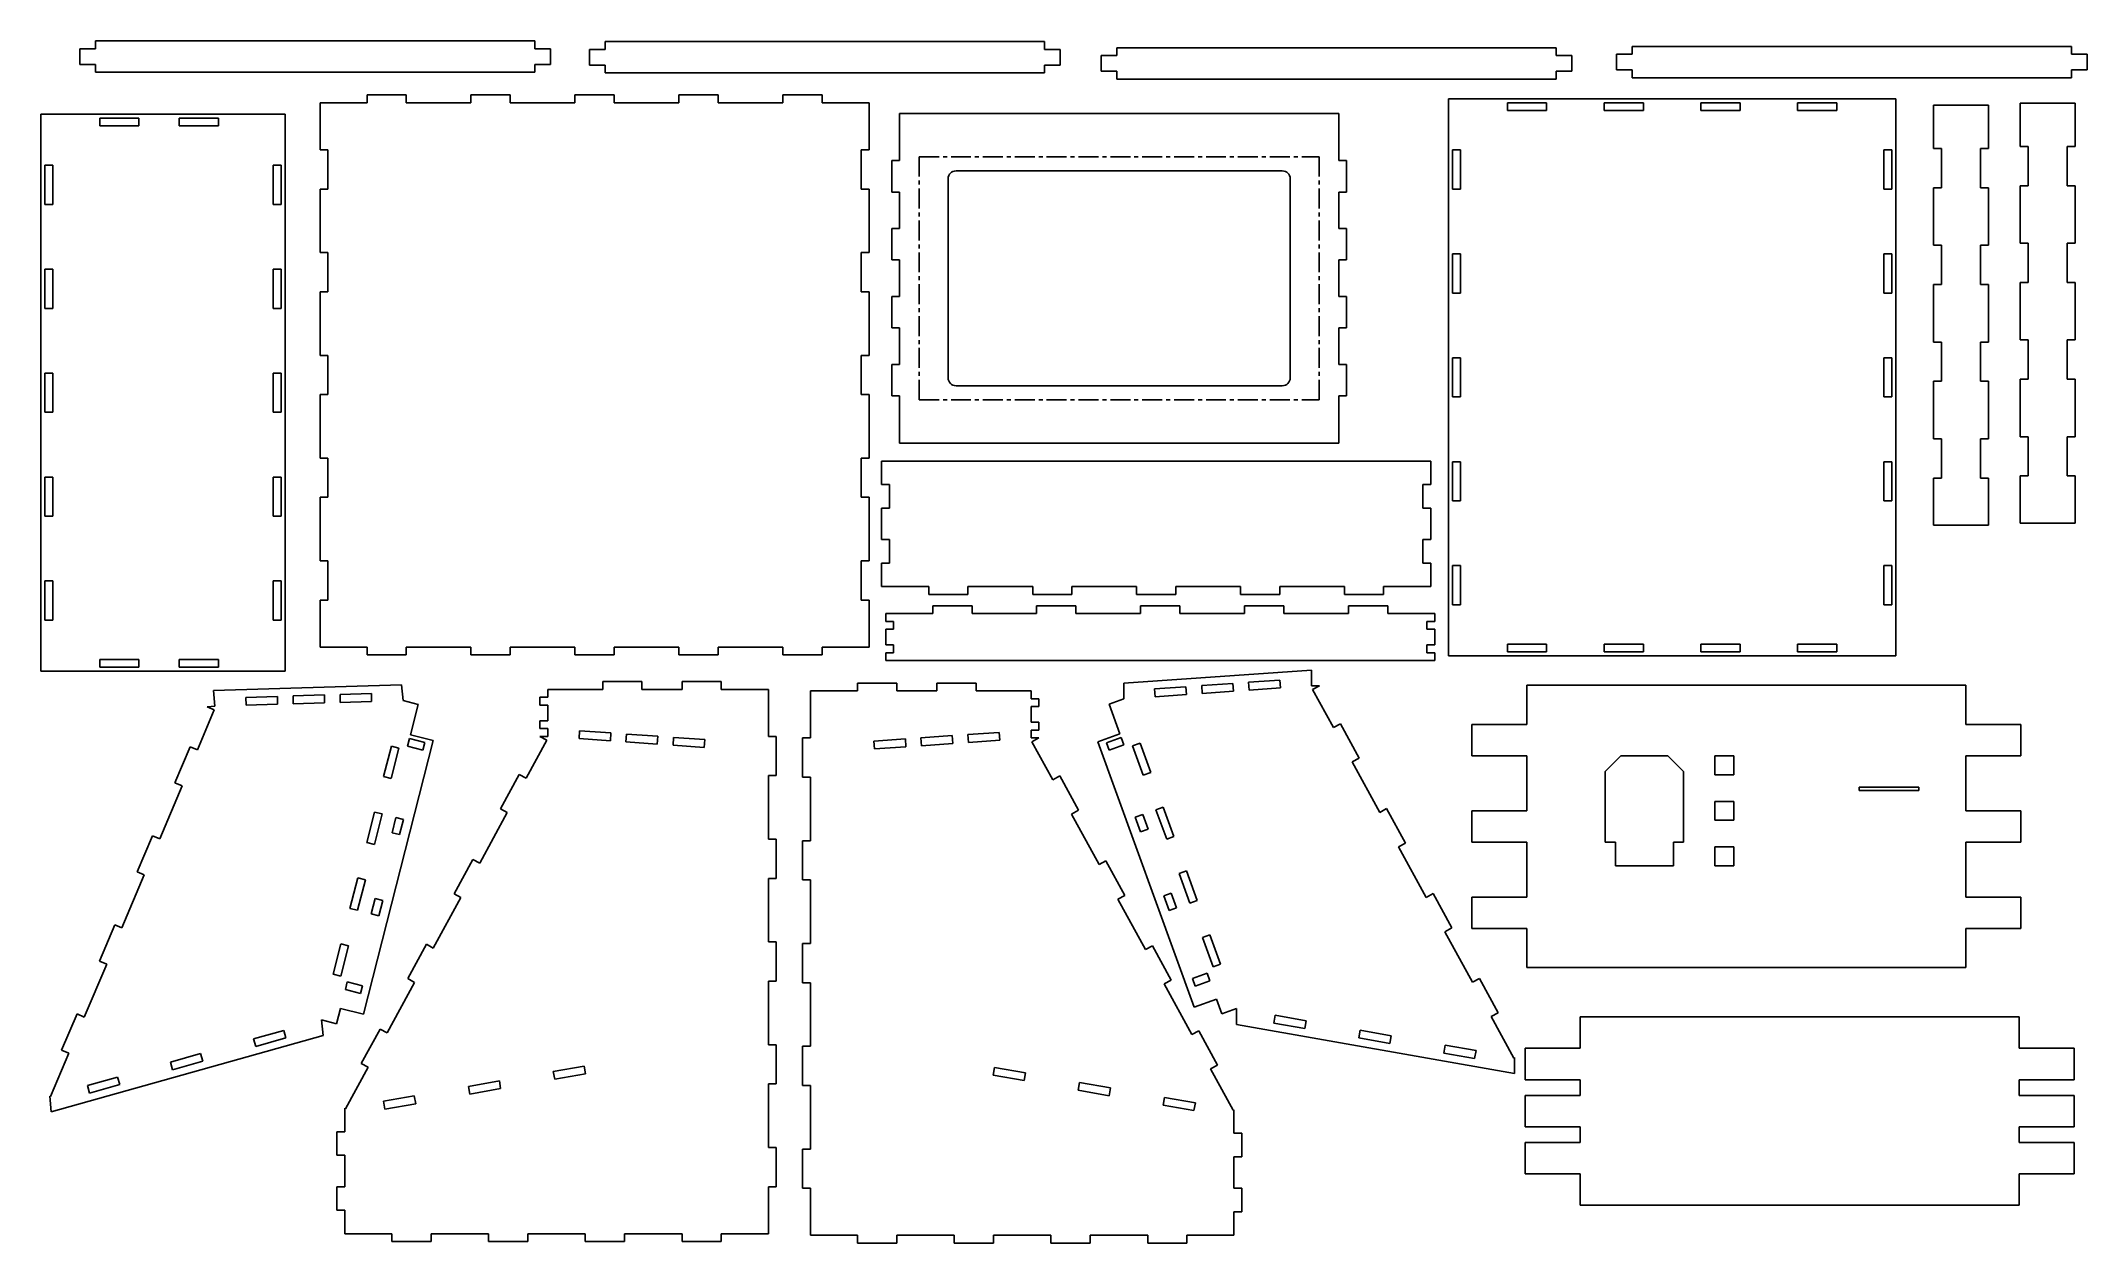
# Model space of a CAD drawing. Header units: millimetres. Extents: x -733 to 572, y -619 to 147.
import ezdxf

# ---------------------------------------------------------------- set-up
doc = ezdxf.new("R2010")
doc.units = ezdxf.units.MM
doc.linetypes.add('CENTERX2', pattern=[20.32, 12.7, -2.54, 2.54, -2.54])

msp = doc.modelspace()

# ---------------------------------------------------------------- linework, layer by layer
at = {"color": 7, "linetype": 'Continuous', "lineweight": 25}
for p, q in [((-697.9, 142), (-697.9, 147)), ((-697.9, 147), (-417.9, 147)), ((-417.9, 142), (-417.9, 147)), ((-373.1, 141.6), (-373.1, 146.6)), ((-373.1, 146.6), (-93.1, 146.6)), ((-93.1, 141.6), (-93.1, 146.6)), ((281.6, 138.5), (281.6, 143.5)), ((281.6, 143.5), (561.6, 143.5)), ((561.6, 138.5), (561.6, 143.5)), ((-707.9, 132), (-707.9, 142)), ((-707.9, 142), (-697.9, 142)), ((-707.9, 132), (-697.9, 132)), ((-697.9, 127), (-697.9, 132)), ((-417.9, 142), (-407.9, 142)), ((-417.9, 132), (-407.9, 132)), ((-417.9, 127), (-417.9, 132)), ((-407.9, 132), (-407.9, 142)), ((-383.1, 131.6), (-383.1, 141.6)), ((-383.1, 141.6), (-373.1, 141.6)), ((-383.1, 131.6), (-373.1, 131.6)), ((-373.1, 126.6), (-373.1, 131.6)), ((-93.1, 141.6), (-83.1, 141.6)), ((-93.1, 131.6), (-83.1, 131.6)), ((-93.1, 126.6), (-93.1, 131.6)), ((-83.1, 131.6), (-83.1, 141.6)), ((-56.8, 127.7), (-56.8, 137.7)), ((-56.8, 137.7), (-46.8, 137.7)), ((-46.8, 137.7), (-46.8, 142.7)), ((-46.8, 142.7), (233.2, 142.7)), ((233.2, 137.7), (233.2, 142.7)), ((233.2, 137.7), (243.2, 137.7)), ((243.2, 127.7), (243.2, 137.7)), ((271.6, 138.5), (281.6, 138.5)), ((271.6, 128.5), (271.6, 138.5)), ((561.6, 138.5), (571.6, 138.5)), ((571.6, 128.5), (571.6, 138.5)), ((-697.9, 127), (-417.9, 127)), ((-373.1, 126.6), (-93.1, 126.6)), ((-56.8, 127.7), (-46.8, 127.7)), ((-46.8, 122.7), (-46.8, 127.7)), ((-46.8, 122.7), (233.2, 122.7)), ((233.2, 127.7), (243.2, 127.7)), ((233.2, 122.7), (233.2, 127.7)), ((271.6, 128.5), (281.6, 128.5)), ((281.6, 123.5), (281.6, 128.5)), ((281.6, 123.5), (561.6, 123.5)), ((561.6, 128.5), (571.6, 128.5)), ((561.6, 123.5), (561.6, 128.5)), ((-554.8, 77.6), (-554.8, 107.6)), ((-554.8, 107.6), (-524.8, 107.6)), ((-524.8, 112.6), (-524.8, 107.6)), ((-524.8, 112.6), (-499.8, 112.6)), ((-499.8, 112.6), (-499.8, 107.6)), ((-499.8, 107.6), (-458.6, 107.6)), ((-458.6, 112.6), (-458.6, 107.6)), ((-458.6, 112.6), (-433.6, 112.6)), ((-433.6, 112.6), (-433.6, 107.6)), ((-433.6, 107.6), (-392.3, 107.6)), ((-392.3, 112.6), (-392.3, 107.6)), ((-392.3, 112.6), (-367.3, 112.6)), ((-367.3, 112.6), (-367.3, 107.6)), ((-367.3, 107.6), (-326.1, 107.6)), ((-326.1, 112.6), (-326.1, 107.6)), ((-326.1, 112.6), (-301.1, 112.6)), ((-301.1, 112.6), (-301.1, 107.6)), ((-301.1, 107.6), (-259.8, 107.6)), ((-259.8, 112.6), (-259.8, 107.6)), ((-259.8, 112.6), (-234.8, 112.6)), ((-234.8, 112.6), (-234.8, 107.6)), ((-234.8, 107.6), (-204.8, 107.6)), ((-204.8, 107.6), (-204.8, 77.6)), ((164.6, 110.1), (164.6, -244.9)), ((449.6, 110.1), (164.6, 110.1)), ((202.1, 107.6), (227.1, 107.6)), ((202.1, 107.6), (202.1, 102.6)), ((227.1, 107.6), (227.1, 102.6)), ((263.8, 107.6), (288.8, 107.6)), ((263.8, 107.6), (263.8, 102.6)), ((288.8, 107.6), (288.8, 102.6)), ((325.4, 107.6), (350.4, 107.6)), ((325.4, 107.6), (325.4, 102.6)), ((350.4, 107.6), (350.4, 102.6)), ((387.1, 107.6), (412.1, 107.6)), ((387.1, 107.6), (387.1, 102.6)), ((412.1, 107.6), (412.1, 102.6)), ((449.6, -244.9), (449.6, 110.1)), ((473.7, 78.4), (473.7, 106)), ((473.7, 106), (508.7, 106)), ((508.7, 78.4), (508.7, 106)), ((529, 107.3), (564, 107.3)), ((529, 79.7), (529, 107.3)), ((564, 79.7), (564, 107.3)), ((-732.7, 100.3), (-577.1, 100.3)), ((-732.7, -254.7), (-732.7, 100.3)), ((-695.2, 97.8), (-670.2, 97.8)), ((-695.2, 92.8), (-695.2, 97.8)), ((-695.2, 92.8), (-670.2, 92.8)), ((-670.2, 92.8), (-670.2, 97.8)), ((-644.6, 97.8), (-619.6, 97.8)), ((-644.6, 92.8), (-644.6, 97.8)), ((-644.6, 92.8), (-619.6, 92.8)), ((-619.6, 92.8), (-619.6, 97.8)), ((-577.1, -254.7), (-577.1, 100.3)), ((-185.4, 100.7), (-185.4, 70.7)), ((94.6, 100.7), (-185.4, 100.7)), ((94.6, 70.7), (94.6, 100.7)), ((202.1, 102.6), (227.1, 102.6)), ((263.8, 102.6), (288.8, 102.6)), ((325.4, 102.6), (350.4, 102.6)), ((387.1, 102.6), (412.1, 102.6)), ((473.7, 78.4), (478.7, 78.4)), ((478.7, 53.4), (478.7, 78.4)), ((503.7, 78.4), (508.7, 78.4)), ((503.7, 53.4), (503.7, 78.4)), ((529, 79.7), (534, 79.7)), ((534, 54.7), (534, 79.7)), ((559, 79.7), (564, 79.7)), ((559, 54.7), (559, 79.7)), ((-725.2, 67.8), (-730.2, 67.8)), ((-730.2, 42.8), (-730.2, 67.8)), ((-725.2, 42.8), (-725.2, 67.8)), ((-584.6, 42.8), (-584.6, 67.8)), ((-579.6, 67.8), (-584.6, 67.8)), ((-579.6, 42.8), (-579.6, 67.8)), ((-554.8, 77.6), (-549.8, 77.6)), ((-549.8, 52.6), (-549.8, 77.6)), ((-209.8, 52.6), (-209.8, 77.6)), ((-209.8, 77.6), (-204.8, 77.6)), ((-185.4, 70.7), (-190.4, 70.7)), ((-190.4, 70.7), (-190.4, 50.7)), ((99.6, 70.7), (94.6, 70.7)), ((99.6, 50.7), (99.6, 70.7)), ((167.1, 77.6), (172.1, 77.6)), ((167.1, 52.6), (167.1, 77.6)), ((172.1, 77.6), (172.1, 52.6)), ((442.1, 77.6), (447.1, 77.6)), ((442.1, 77.6), (442.1, 52.6)), ((447.1, 52.6), (447.1, 77.6)), ((-554.8, 12.1), (-554.8, 52.6)), ((-554.8, 52.6), (-549.8, 52.6)), ((-209.8, 52.6), (-204.8, 52.6)), ((-204.8, 52.6), (-204.8, 12.1)), ((-154.4, 59.2), (-154.4, -67.8)), ((58.6, 64.2), (-149.4, 64.2)), ((63.6, -67.8), (63.6, 59.2)), ((167.1, 52.6), (172.1, 52.6)), ((442.1, 52.6), (447.1, 52.6)), ((473.7, 16.8), (473.7, 53.4)), ((473.7, 53.4), (478.7, 53.4)), ((503.7, 53.4), (508.7, 53.4)), ((508.7, 16.8), (508.7, 53.4)), ((529, 18), (529, 54.7)), ((529, 54.7), (534, 54.7)), ((559, 54.7), (564, 54.7)), ((564, 18), (564, 54.7)), ((-725.2, 42.8), (-730.2, 42.8)), ((-579.6, 42.8), (-584.6, 42.8)), ((-190.4, 50.7), (-185.4, 50.7)), ((-185.4, 50.7), (-185.4, 27.4)), ((94.6, 50.7), (99.6, 50.7)), ((94.6, 27.4), (94.6, 50.7)), ((-190.4, 27.4), (-190.4, 7.4)), ((-185.4, 27.4), (-190.4, 27.4)), ((99.6, 27.4), (94.6, 27.4)), ((99.6, 7.4), (99.6, 27.4)), ((473.7, 16.8), (478.7, 16.8)), ((478.7, -8.2), (478.7, 16.8)), ((503.7, 16.8), (508.7, 16.8)), ((503.7, -8.2), (503.7, 16.8)), ((529, 18), (534, 18)), ((534, -7), (534, 18)), ((559, -7), (559, 18)), ((559, 18), (564, 18)), ((-725.2, 1.5), (-730.2, 1.5)), ((-730.2, -23.5), (-730.2, 1.5)), ((-725.2, -23.5), (-725.2, 1.5)), ((-579.6, 1.5), (-584.6, 1.5)), ((-584.6, -23.5), (-584.6, 1.5)), ((-579.6, -23.5), (-579.6, 1.5)), ((-554.8, 12.1), (-549.8, 12.1)), ((-549.8, -12.9), (-549.8, 12.1)), ((-209.8, 12.1), (-204.8, 12.1)), ((-209.8, -12.9), (-209.8, 12.1)), ((-190.4, 7.4), (-185.4, 7.4)), ((-185.4, 7.4), (-185.4, -15.9)), ((94.6, 7.4), (99.6, 7.4)), ((94.6, -15.9), (94.6, 7.4)), ((167.1, 11.3), (172.1, 11.3)), ((167.1, -13.7), (167.1, 11.3)), ((172.1, 11.3), (172.1, -13.7)), ((442.1, 11.3), (447.1, 11.3)), ((442.1, 11.3), (442.1, -13.7)), ((447.1, -13.7), (447.1, 11.3)), ((-554.8, -53.4), (-554.8, -12.9)), ((-554.8, -12.9), (-549.8, -12.9)), ((-209.8, -12.9), (-204.8, -12.9)), ((-204.8, -12.9), (-204.8, -53.4)), ((473.7, -44.9), (473.7, -8.2)), ((473.7, -8.2), (478.7, -8.2)), ((503.7, -8.2), (508.7, -8.2)), ((508.7, -44.9), (508.7, -8.2)), ((529, -43.6), (529, -7)), ((529, -7), (534, -7)), ((559, -7), (564, -7)), ((564, -43.6), (564, -7)), ((-725.2, -23.5), (-730.2, -23.5)), ((-579.6, -23.5), (-584.6, -23.5)), ((-185.4, -15.9), (-190.4, -15.9)), ((-190.4, -15.9), (-190.4, -35.9)), ((99.6, -15.9), (94.6, -15.9)), ((99.6, -35.9), (99.6, -15.9)), ((167.1, -13.7), (172.1, -13.7)), ((442.1, -13.7), (447.1, -13.7)), ((-190.4, -35.9), (-185.4, -35.9)), ((-185.4, -35.9), (-185.4, -59.3)), ((94.6, -59.3), (94.6, -35.9)), ((94.6, -35.9), (99.6, -35.9)), ((473.7, -44.9), (478.7, -44.9)), ((478.7, -69.9), (478.7, -44.9)), ((503.7, -44.9), (508.7, -44.9)), ((503.7, -69.9), (503.7, -44.9)), ((529, -43.6), (534, -43.6)), ((534, -68.6), (534, -43.6)), ((559, -43.6), (564, -43.6)), ((559, -68.6), (559, -43.6)), ((-725.2, -64.7), (-730.2, -64.7)), ((-730.2, -89.7), (-730.2, -64.7)), ((-725.2, -89.7), (-725.2, -64.7)), ((-579.6, -64.7), (-584.6, -64.7)), ((-584.6, -89.7), (-584.6, -64.7)), ((-579.6, -89.7), (-579.6, -64.7)), ((-554.8, -53.4), (-549.8, -53.4)), ((-549.8, -78.4), (-549.8, -53.4)), ((-209.8, -53.4), (-204.8, -53.4)), ((-209.8, -78.4), (-209.8, -53.4)), ((-190.4, -59.3), (-190.4, -79.3)), ((-185.4, -59.3), (-190.4, -59.3)), ((99.6, -59.3), (94.6, -59.3)), ((99.6, -79.3), (99.6, -59.3)), ((167.1, -54.9), (172.1, -54.9)), ((167.1, -79.9), (167.1, -54.9)), ((172.1, -54.9), (172.1, -79.9)), ((442.1, -54.9), (447.1, -54.9)), ((442.1, -54.9), (442.1, -79.9)), ((447.1, -79.9), (447.1, -54.9)), ((-149.4, -72.8), (58.6, -72.8)), ((473.7, -106.6), (473.7, -69.9)), ((473.7, -69.9), (478.7, -69.9)), ((503.7, -69.9), (508.7, -69.9)), ((508.7, -106.6), (508.7, -69.9)), ((529, -105.3), (529, -68.6)), ((529, -68.6), (534, -68.6)), ((559, -68.6), (564, -68.6)), ((564, -105.3), (564, -68.6)), ((-725.2, -89.7), (-730.2, -89.7)), ((-579.6, -89.7), (-584.6, -89.7)), ((-554.8, -118.9), (-554.8, -78.4)), ((-554.8, -78.4), (-549.8, -78.4)), ((-209.8, -78.4), (-204.8, -78.4)), ((-204.8, -78.4), (-204.8, -118.9)), ((-190.4, -79.3), (-185.4, -79.3)), ((-185.4, -79.3), (-185.4, -109.3)), ((94.6, -79.3), (99.6, -79.3)), ((94.6, -109.3), (94.6, -79.3)), ((167.1, -79.9), (172.1, -79.9)), ((442.1, -79.9), (447.1, -79.9)), ((-185.4, -109.3), (94.6, -109.3)), ((473.7, -106.6), (478.7, -106.6)), ((478.7, -131.6), (478.7, -106.6)), ((503.7, -131.6), (503.7, -106.6)), ((503.7, -106.6), (508.7, -106.6)), ((529, -105.3), (534, -105.3)), ((534, -130.3), (534, -105.3)), ((559, -130.3), (559, -105.3)), ((559, -105.3), (564, -105.3)), ((-554.8, -118.9), (-549.8, -118.9)), ((-549.8, -143.9), (-549.8, -118.9)), ((-209.8, -118.9), (-204.8, -118.9)), ((-209.8, -143.9), (-209.8, -118.9)), ((153.2, -120.8), (-196.8, -120.8)), ((-196.8, -120.8), (-196.8, -135.8)), ((153.2, -135.8), (153.2, -120.8)), ((167.1, -121.2), (172.1, -121.2)), ((167.1, -146.2), (167.1, -121.2)), ((172.1, -121.2), (172.1, -146.2)), ((442.1, -121.2), (447.1, -121.2)), ((442.1, -121.2), (442.1, -146.2)), ((447.1, -146.2), (447.1, -121.2)), ((529, -160.3), (529, -130.3)), ((529, -130.3), (534, -130.3)), ((559, -130.3), (564, -130.3)), ((564, -160.3), (564, -130.3)), ((-725.2, -131), (-730.2, -131)), ((-730.2, -156), (-730.2, -131)), ((-725.2, -156), (-725.2, -131)), ((-579.6, -131), (-584.6, -131)), ((-584.6, -156), (-584.6, -131)), ((-579.6, -156), (-579.6, -131)), ((-191.8, -135.8), (-196.8, -135.8)), ((-191.8, -150.8), (-191.8, -135.8)), ((148.2, -135.8), (148.2, -150.8)), ((153.2, -135.8), (148.2, -135.8)), ((473.7, -161.6), (473.7, -131.6)), ((473.7, -131.6), (478.7, -131.6)), ((503.7, -131.6), (508.7, -131.6)), ((508.7, -161.6), (508.7, -131.6)), ((-725.2, -156), (-730.2, -156)), ((-579.6, -156), (-584.6, -156)), ((-554.8, -184.4), (-554.8, -143.9)), ((-554.8, -143.9), (-549.8, -143.9)), ((-209.8, -143.9), (-204.8, -143.9)), ((-204.8, -143.9), (-204.8, -184.4)), ((-196.8, -150.8), (-191.8, -150.8)), ((-196.8, -150.8), (-196.8, -170.8)), ((148.2, -150.8), (153.2, -150.8)), ((153.2, -170.8), (153.2, -150.8)), ((167.1, -146.2), (172.1, -146.2)), ((442.1, -146.2), (447.1, -146.2)), ((473.7, -161.6), (508.7, -161.6)), ((529, -160.3), (564, -160.3)), ((-191.8, -170.8), (-196.8, -170.8)), ((-191.8, -185.8), (-191.8, -170.8)), ((148.2, -170.8), (148.2, -185.8)), ((153.2, -170.8), (148.2, -170.8)), ((-554.8, -184.4), (-549.8, -184.4)), ((-549.8, -209.4), (-549.8, -184.4)), ((-209.8, -184.4), (-204.8, -184.4)), ((-209.8, -209.4), (-209.8, -184.4)), ((-196.8, -185.8), (-191.8, -185.8)), ((-196.8, -185.8), (-196.8, -200.8)), ((148.2, -185.8), (153.2, -185.8)), ((153.2, -200.8), (153.2, -185.8)), ((167.1, -187.4), (172.1, -187.4)), ((167.1, -212.4), (167.1, -187.4)), ((172.1, -187.4), (172.1, -212.4)), ((442.1, -187.4), (447.1, -187.4)), ((442.1, -187.4), (442.1, -212.4)), ((447.1, -212.4), (447.1, -187.4)), ((-725.2, -197.2), (-730.2, -197.2)), ((-730.2, -222.2), (-730.2, -197.2)), ((-725.2, -222.2), (-725.2, -197.2)), ((-579.6, -197.2), (-584.6, -197.2)), ((-584.6, -222.2), (-584.6, -197.2)), ((-579.6, -222.2), (-579.6, -197.2)), ((-196.8, -200.8), (-166.8, -200.8)), ((-166.8, -200.8), (-166.8, -205.8)), ((-166.8, -205.8), (-141.8, -205.8)), ((-141.8, -205.8), (-141.8, -200.8)), ((-141.8, -200.8), (-100.5, -200.8)), ((-100.5, -200.8), (-100.5, -205.8)), ((-100.5, -205.8), (-75.5, -205.8)), ((-75.5, -205.8), (-75.5, -200.8)), ((-75.5, -200.8), (-34.3, -200.8)), ((-34.3, -200.8), (-34.3, -205.8)), ((-34.3, -205.8), (-9.3, -205.8)), ((-9.3, -205.8), (-9.3, -200.8)), ((-9.3, -200.8), (32, -200.8)), ((32, -200.8), (32, -205.8)), ((32, -205.8), (57, -205.8)), ((57, -205.8), (57, -200.8)), ((57, -200.8), (98.2, -200.8)), ((98.2, -200.8), (98.2, -205.8)), ((98.2, -205.8), (123.2, -205.8)), ((123.2, -205.8), (123.2, -200.8)), ((123.2, -200.8), (153.2, -200.8)), ((-554.8, -239.4), (-554.8, -209.4)), ((-554.8, -209.4), (-549.8, -209.4)), ((-209.8, -209.4), (-204.8, -209.4)), ((-204.8, -209.4), (-204.8, -239.4)), ((-194.2, -223), (-194.2, -218)), ((-194.2, -218), (-164.2, -218)), ((-164.2, -213), (-164.2, -218)), ((-139.2, -213), (-164.2, -213)), ((-139.2, -218), (-139.2, -213)), ((-139.2, -218), (-98, -218)), ((-98, -213), (-98, -218)), ((-73, -213), (-98, -213)), ((-73, -218), (-73, -213)), ((-73, -218), (-31.7, -218)), ((-31.7, -213), (-31.7, -218)), ((-6.7, -213), (-31.7, -213)), ((-6.7, -218), (-6.7, -213)), ((-6.7, -218), (34.5, -218)), ((34.5, -213), (34.5, -218)), ((59.5, -213), (34.5, -213)), ((59.5, -218), (59.5, -213)), ((59.5, -218), (100.8, -218)), ((100.8, -213), (100.8, -218)), ((125.8, -213), (100.8, -213)), ((125.8, -218), (125.8, -213)), ((125.8, -218), (155.8, -218)), ((155.8, -223), (155.8, -218)), ((167.1, -212.4), (172.1, -212.4)), ((442.1, -212.4), (447.1, -212.4)), ((-725.2, -222.2), (-730.2, -222.2)), ((-579.6, -222.2), (-584.6, -222.2)), ((-189.2, -223), (-194.2, -223)), ((-194.2, -238), (-194.2, -228)), ((-194.2, -228), (-189.2, -228)), ((-189.2, -228), (-189.2, -223)), ((155.8, -223), (150.8, -223)), ((150.8, -223), (150.8, -228)), ((150.8, -228), (155.8, -228)), ((155.8, -238), (155.8, -228)), ((-695.2, -247.2), (-670.2, -247.2)), ((-695.2, -252.2), (-695.2, -247.2)), ((-670.2, -252.2), (-670.2, -247.2)), ((-644.6, -247.2), (-619.6, -247.2)), ((-644.6, -252.2), (-644.6, -247.2)), ((-619.6, -252.2), (-619.6, -247.2)), ((-554.8, -239.4), (-524.8, -239.4)), ((-524.8, -239.4), (-524.8, -244.4)), ((-524.8, -244.4), (-499.8, -244.4)), ((-499.8, -239.4), (-458.6, -239.4)), ((-499.8, -239.4), (-499.8, -244.4)), ((-458.6, -239.4), (-458.6, -244.4)), ((-458.6, -244.4), (-433.6, -244.4)), ((-433.6, -239.4), (-392.3, -239.4)), ((-433.6, -239.4), (-433.6, -244.4)), ((-392.3, -239.4), (-392.3, -244.4)), ((-392.3, -244.4), (-367.3, -244.4)), ((-367.3, -239.4), (-326.1, -239.4)), ((-367.3, -239.4), (-367.3, -244.4)), ((-326.1, -239.4), (-326.1, -244.4)), ((-326.1, -244.4), (-301.1, -244.4)), ((-301.1, -239.4), (-259.8, -239.4)), ((-301.1, -239.4), (-301.1, -244.4)), ((-259.8, -239.4), (-259.8, -244.4)), ((-259.8, -244.4), (-234.8, -244.4)), ((-234.8, -239.4), (-204.8, -239.4)), ((-234.8, -239.4), (-234.8, -244.4)), ((-189.2, -238), (-194.2, -238)), ((-194.2, -248), (-194.2, -243)), ((-194.2, -243), (-189.2, -243)), ((-189.2, -243), (-189.2, -238)), ((150.8, -238), (150.8, -243)), ((155.8, -238), (150.8, -238)), ((150.8, -243), (155.8, -243)), ((155.8, -248), (155.8, -243)), ((164.6, -244.9), (449.6, -244.9)), ((202.1, -237.4), (202.1, -242.4)), ((202.1, -237.4), (227.1, -237.4)), ((202.1, -242.4), (227.1, -242.4)), ((227.1, -237.4), (227.1, -242.4)), ((263.8, -237.4), (288.8, -237.4)), ((263.8, -237.4), (263.8, -242.4)), ((263.8, -242.4), (288.8, -242.4)), ((288.8, -237.4), (288.8, -242.4)), ((325.4, -237.4), (325.4, -242.4)), ((325.4, -237.4), (350.4, -237.4)), ((325.4, -242.4), (350.4, -242.4)), ((350.4, -237.4), (350.4, -242.4)), ((387.1, -237.4), (412.1, -237.4)), ((387.1, -237.4), (387.1, -242.4)), ((387.1, -242.4), (412.1, -242.4)), ((412.1, -237.4), (412.1, -242.4)), ((-732.7, -254.7), (-577.1, -254.7)), ((-695.2, -252.2), (-670.2, -252.2)), ((-644.6, -252.2), (-619.6, -252.2)), ((-194.2, -248), (155.8, -248)), ((-42.4, -262.3), (77.3, -254)), ((37.1, -261.8), (57, -260.4)), ((57, -260.4), (57.4, -265.4)), ((77.3, -264), (77.3, -254)), ((-502.9, -263.5), (-622.8, -267)), ((-621.8, -277), (-622.8, -267)), ((-582, -270.8), (-602, -271.4)), ((-602, -271.4), (-601.9, -276.4)), ((-581.9, -275.8), (-582, -270.8)), ((-552, -269.9), (-572, -270.5)), ((-572, -270.5), (-571.9, -275.5)), ((-551.9, -274.9), (-552, -269.9)), ((-522, -269), (-542, -269.6)), ((-542, -269.6), (-541.9, -274.6)), ((-521.9, -274), (-522, -269)), ((-501.9, -273.5), (-502.9, -263.5)), ((-492.2, -275.9), (-501.9, -273.5)), ((-414.6, -276.3), (-414.6, -271.3)), ((-414.6, -271.3), (-409.6, -271.3)), ((-409.6, -271.3), (-409.6, -266.3)), ((-374.6, -266.3), (-409.6, -266.3)), ((-374.6, -266.3), (-374.6, -261.3)), ((-349.6, -261.3), (-374.6, -261.3)), ((-349.6, -266.3), (-349.6, -261.3)), ((-324, -266.3), (-349.6, -266.3)), ((-324, -266.3), (-324, -261.3)), ((-299, -261.3), (-324, -261.3)), ((-299, -266.3), (-299, -261.3)), ((-269, -266.3), (-299, -266.3)), ((-269, -266.3), (-269, -296.3)), ((-242.2, -267.3), (-242.2, -297.3)), ((-242.2, -267.3), (-212.2, -267.3)), ((-212.2, -267.3), (-212.2, -262.3)), ((-212.2, -262.3), (-187.2, -262.3)), ((-187.2, -267.3), (-187.2, -262.3)), ((-187.2, -267.3), (-161.6, -267.3)), ((-161.6, -267.3), (-161.6, -262.3)), ((-161.6, -262.3), (-136.6, -262.3)), ((-136.6, -267.3), (-136.6, -262.3)), ((-136.6, -267.3), (-101.6, -267.3)), ((-101.6, -272.3), (-101.6, -267.3)), ((-96.6, -272.3), (-101.6, -272.3)), ((-96.6, -277.3), (-96.6, -272.3)), ((-51.8, -275.8), (-42.4, -272.4)), ((-42.4, -272.4), (-42.4, -262.3)), ((-22.8, -266), (-2.8, -264.6)), ((-22.4, -271), (-22.8, -266)), ((-2.5, -269.6), (-22.4, -271)), ((-2.8, -264.6), (-2.5, -269.6)), ((7.2, -263.9), (27.1, -262.5)), ((7.5, -268.9), (7.2, -263.9)), ((27.5, -267.5), (7.5, -268.9)), ((27.1, -262.5), (27.5, -267.5)), ((37.4, -266.8), (37.1, -261.8)), ((57.4, -265.4), (37.4, -266.8)), ((77.3, -264), (82.3, -264)), ((82.3, -264), (77.9, -266.4)), ((77.9, -266.4), (91.2, -290.6)), ((214.4, -263.7), (214.4, -288.7)), ((494.4, -263.7), (214.4, -263.7)), ((494.4, -288.7), (494.4, -263.7)), ((-622.2, -279.4), (-633, -304.8)), ((-621.8, -277), (-626.8, -277.4)), ((-626.8, -277.4), (-622.2, -279.4)), ((-601.9, -276.4), (-581.9, -275.8)), ((-571.9, -275.5), (-551.9, -274.9)), ((-541.9, -274.6), (-521.9, -274)), ((-497.2, -295.3), (-492.2, -275.9)), ((-409.6, -276.3), (-414.6, -276.3)), ((-414.6, -291.3), (-414.6, -286.3)), ((-414.6, -286.3), (-409.6, -286.3)), ((-409.6, -286.3), (-409.6, -276.3)), ((-101.6, -277.3), (-96.6, -277.3)), ((-101.6, -287.3), (-101.6, -277.3)), ((-44.9, -294.6), (-51.8, -275.8)), ((-482.6, -299), (-527.1, -473.4)), ((-499, -302.6), (-497.8, -297.7)), ((-488.1, -300.2), (-497.8, -297.7)), ((-497.2, -295.3), (-482.6, -299)), ((-410.3, -298.7), (-423.5, -322.9)), ((-409.6, -291.3), (-414.6, -291.3)), ((-410.3, -298.7), (-414.6, -296.3)), ((-414.6, -296.3), (-409.6, -296.3)), ((-409.6, -296.3), (-409.6, -291.3)), ((-389.7, -297.7), (-389.3, -292.7)), ((-389.7, -297.7), (-369.7, -299.1)), ((-389.3, -292.7), (-369.4, -294.1)), ((-369.4, -294.1), (-369.7, -299.1)), ((-359.8, -299.8), (-359.4, -294.8)), ((-359.8, -299.8), (-339.8, -301.2)), ((-359.4, -294.8), (-339.5, -296.2)), ((-339.5, -296.2), (-339.8, -301.2)), ((-329.8, -301.9), (-329.5, -296.9)), ((-329.5, -296.9), (-309.5, -298.3)), ((-309.5, -298.3), (-309.9, -303.3)), ((-269, -296.3), (-264, -296.3)), ((-264, -321.3), (-264, -296.3)), ((-247.2, -322.3), (-247.2, -297.3)), ((-242.2, -297.3), (-247.2, -297.3)), ((-181.7, -297.9), (-201.7, -299.3)), ((-201.7, -299.3), (-201.3, -304.3)), ((-181.4, -302.9), (-181.7, -297.9)), ((-151.8, -295.8), (-171.8, -297.2)), ((-171.8, -297.2), (-171.4, -302.2)), ((-151.4, -300.8), (-151.8, -295.8)), ((-121.9, -293.7), (-141.8, -295.1)), ((-141.8, -295.1), (-141.5, -300.1)), ((-121.5, -298.7), (-141.5, -300.1)), ((-121.5, -298.7), (-121.9, -293.7)), ((-96.6, -287.3), (-101.6, -287.3)), ((-101.6, -292.3), (-96.6, -292.3)), ((-101.6, -297.3), (-101.6, -292.3)), ((-96.6, -297.3), (-101.6, -297.3)), ((-101, -299.7), (-96.6, -297.3)), ((-101, -299.7), (-87.7, -323.9)), ((-96.6, -292.3), (-96.6, -287.3)), ((-44.9, -294.6), (-59, -299.7)), ((-59, -299.7), (2.5, -468.9)), ((-53.5, -300.4), (-44.1, -296.9)), ((-42.4, -301.6), (-44.1, -296.9)), ((95.6, -288.2), (91.2, -290.6)), ((95.6, -288.2), (107.5, -310.2)), ((179.4, -288.7), (179.4, -308.7)), ((214.4, -288.7), (179.4, -288.7)), ((529.4, -288.7), (494.4, -288.7)), ((529.4, -308.7), (529.4, -288.7)), ((-637.6, -302.9), (-647.3, -325.9)), ((-637.6, -302.9), (-633, -304.8)), ((-509.3, -302.5), (-514.3, -321.9)), ((-504.5, -303.8), (-509.4, -323.1)), ((-509.3, -302.5), (-504.5, -303.8)), ((-499, -302.6), (-489.3, -305)), ((-489.3, -305), (-488.1, -300.2)), ((-329.8, -301.9), (-309.9, -303.3)), ((-181.4, -302.9), (-201.3, -304.3)), ((-151.4, -300.8), (-171.4, -302.2)), ((-51.8, -305.1), (-53.5, -300.4)), ((-42.4, -301.6), (-51.8, -305.1)), ((-32.1, -300.6), (-36.8, -302.3)), ((-36.8, -302.3), (-30, -321.1)), ((-32.1, -300.6), (-25.3, -319.4)), ((103.2, -312.6), (107.5, -310.2)), ((103.2, -312.6), (120.7, -344.7)), ((179.4, -308.7), (214.4, -308.7)), ((214.4, -308.7), (214.4, -343.7)), ((274.4, -308.7), (264.4, -318.7)), ((304.4, -308.7), (274.4, -308.7)), ((314.4, -318.7), (304.4, -308.7)), ((334.4, -308.7), (346.4, -308.7)), ((334.4, -308.7), (334.4, -320.7)), ((346.4, -308.7), (346.4, -320.7)), ((494.4, -308.7), (529.4, -308.7)), ((494.4, -343.7), (494.4, -308.7)), ((-642.7, -327.8), (-647.3, -325.9)), ((-509.4, -323.1), (-514.3, -321.9)), ((-427.9, -320.5), (-439.8, -342.5)), ((-427.9, -320.5), (-423.5, -322.9)), ((-269, -321.3), (-264, -321.3)), ((-269, -321.3), (-269, -361.8)), ((-242.2, -322.3), (-247.2, -322.3)), ((-242.2, -322.3), (-242.2, -362.8)), ((-83.3, -321.5), (-87.7, -323.9)), ((-83.3, -321.5), (-71.4, -343.4)), ((-30, -321.1), (-25.3, -319.4)), ((264.4, -363.7), (264.4, -318.7)), ((314.4, -363.7), (314.4, -318.7)), ((334.4, -320.7), (346.4, -320.7)), ((-642.7, -327.8), (-657, -361.6)), ((334.4, -337.7), (346.4, -337.7)), ((334.4, -337.7), (334.4, -349.7)), ((346.4, -337.7), (346.4, -349.7)), ((426.4, -328.7), (464.4, -328.7)), ((426.4, -330.7), (426.4, -328.7)), ((426.4, -330.7), (464.4, -330.7)), ((464.4, -330.7), (464.4, -328.7)), ((-520, -344.5), (-525, -363.9)), ((-515.2, -345.7), (-520.1, -365.1)), ((-520, -344.5), (-515.2, -345.7)), ((-508.9, -357.7), (-506.5, -348)), ((-506.5, -348), (-501.6, -349.2)), ((-501.6, -349.2), (-504.1, -358.9)), ((-435.5, -344.9), (-453, -377)), ((-435.5, -344.9), (-439.8, -342.5)), ((-75.8, -345.8), (-71.4, -343.4)), ((-75.8, -345.8), (-58.2, -378)), ((-30.4, -346.1), (-35.1, -347.8)), ((-35.1, -347.8), (-31.7, -357.2)), ((-27, -355.5), (-30.4, -346.1)), ((-17.3, -341.3), (-22, -343)), ((-22, -343), (-15.1, -361.8)), ((-17.3, -341.3), (-10.5, -360.1)), ((125.1, -342.3), (120.7, -344.7)), ((125.1, -342.3), (137.1, -364.3)), ((179.4, -343.7), (179.4, -363.7)), ((214.4, -343.7), (179.4, -343.7)), ((334.4, -349.7), (346.4, -349.7)), ((529.4, -343.7), (494.4, -343.7)), ((529.4, -363.7), (529.4, -343.7)), ((-661.6, -359.6), (-671.4, -382.7)), ((-661.6, -359.6), (-657, -361.6)), ((-520.1, -365.1), (-525, -363.9)), ((-504.1, -358.9), (-508.9, -357.7)), ((-269, -361.8), (-264, -361.8)), ((-264, -386.8), (-264, -361.8)), ((-247.2, -387.8), (-247.2, -362.8)), ((-242.2, -362.8), (-247.2, -362.8)), ((-31.7, -357.2), (-27, -355.5)), ((-15.1, -361.8), (-10.5, -360.1)), ((132.7, -366.7), (137.1, -364.3)), ((179.4, -363.7), (214.4, -363.7)), ((214.4, -363.7), (214.4, -398.7)), ((270.9, -363.7), (264.4, -363.7)), ((270.9, -378.7), (270.9, -363.7)), ((307.9, -363.7), (307.9, -378.7)), ((314.4, -363.7), (307.9, -363.7)), ((494.4, -363.7), (529.4, -363.7)), ((494.4, -398.7), (494.4, -363.7)), ((-457.4, -374.7), (-469.4, -396.6)), ((-457.4, -374.7), (-453, -377)), ((-53.8, -375.6), (-58.2, -378)), ((-53.8, -375.6), (-41.8, -397.6)), ((132.7, -366.7), (150.3, -398.9)), ((334.4, -366.7), (346.4, -366.7)), ((334.4, -366.7), (334.4, -378.7)), ((346.4, -366.7), (346.4, -378.7)), ((-666.8, -384.6), (-681.1, -418.4)), ((-666.8, -384.6), (-671.4, -382.7)), ((-530.8, -386.5), (-535.7, -405.9)), ((-525.9, -387.7), (-530.9, -407.1)), ((-530.8, -386.5), (-525.9, -387.7)), ((-269, -386.8), (-264, -386.8)), ((-269, -386.8), (-269, -427.3)), ((-242.2, -387.8), (-247.2, -387.8)), ((-242.2, -387.8), (-242.2, -428.3)), ((-2.5, -382), (-7.2, -383.7)), ((-7.2, -383.7), (-0.3, -402.5)), ((-2.5, -382), (4.4, -400.8)), ((307.9, -378.7), (270.9, -378.7)), ((334.4, -378.7), (346.4, -378.7)), ((-522.1, -409.3), (-519.7, -399.6)), ((-519.7, -399.6), (-514.8, -400.9)), ((-514.8, -400.9), (-517.3, -410.6)), ((-465, -399), (-482.6, -431.2)), ((-465, -399), (-469.4, -396.6)), ((-46.2, -400), (-41.8, -397.6)), ((-46.2, -400), (-28.6, -432.1)), ((-12.2, -396.2), (-16.9, -397.9)), ((-16.9, -397.9), (-13.5, -407.3)), ((-8.8, -405.6), (-12.2, -396.2)), ((-0.3, -402.5), (4.4, -400.8)), ((154.7, -396.5), (150.3, -398.9)), ((154.7, -396.5), (166.6, -418.4)), ((179.4, -398.7), (179.4, -418.7)), ((214.4, -398.7), (179.4, -398.7)), ((529.4, -398.7), (494.4, -398.7)), ((529.4, -418.7), (529.4, -398.7)), ((-685.7, -416.4), (-695.4, -439.5)), ((-685.7, -416.4), (-681.1, -418.4)), ((-530.9, -407.1), (-535.7, -405.9)), ((-517.3, -410.6), (-522.1, -409.3)), ((-13.5, -407.3), (-8.8, -405.6)), ((-541.5, -428.5), (-546.4, -447.9)), ((-536.6, -429.7), (-541.6, -449.1)), ((-541.5, -428.5), (-536.6, -429.7)), ((-487, -428.8), (-498.9, -450.7)), ((-487, -428.8), (-482.6, -431.2)), ((-269, -427.3), (-264, -427.3)), ((-264, -452.3), (-264, -427.3)), ((-247.2, -453.3), (-247.2, -428.3)), ((-242.2, -428.3), (-247.2, -428.3)), ((-24.2, -429.8), (-28.6, -432.1)), ((-24.2, -429.8), (-12.3, -451.7)), ((12.4, -422.7), (7.7, -424.4)), ((7.7, -424.4), (14.5, -443.2)), ((12.4, -422.7), (19.2, -441.5)), ((162.3, -420.8), (166.6, -418.4)), ((162.3, -420.8), (179.8, -453)), ((179.4, -418.7), (214.4, -418.7)), ((214.4, -418.7), (214.4, -443.7)), ((494.4, -418.7), (529.4, -418.7)), ((494.4, -443.7), (494.4, -418.7)), ((-690.8, -441.4), (-705.1, -475.2)), ((-690.8, -441.4), (-695.4, -439.5)), ((14.5, -443.2), (19.2, -441.5)), ((-541.6, -449.1), (-546.4, -447.9)), ((-538.6, -457.6), (-537.4, -452.8)), ((-527.7, -455.2), (-537.4, -452.8)), ((-528.9, -460.1), (-527.7, -455.2)), ((-494.6, -453.1), (-512.1, -485.3)), ((-494.6, -453.1), (-498.9, -450.7)), ((-269, -452.3), (-264, -452.3)), ((-269, -452.3), (-269, -492.8)), ((-242.2, -453.3), (-247.2, -453.3)), ((-242.2, -453.3), (-242.2, -493.8)), ((-16.7, -454.1), (-12.3, -451.7)), ((-16.7, -454.1), (0.9, -486.3)), ((1.3, -450.7), (10.6, -447.3)), ((3, -455.4), (1.3, -450.7)), ((12.4, -452), (3, -455.4)), ((12.4, -452), (10.6, -447.3)), ((184.2, -450.6), (179.8, -453)), ((184.2, -450.6), (196.2, -472.5)), ((214.4, -443.7), (494.4, -443.7)), ((-538.6, -457.6), (-528.9, -460.1)), ((2.5, -468.9), (16.6, -463.7)), ((20.1, -473.1), (16.6, -463.7)), ((-709.7, -473.2), (-719.5, -496.2)), ((-709.7, -473.2), (-705.1, -475.2)), ((-553.8, -476.9), (-544.2, -479.4)), ((-552.8, -487), (-553.8, -476.9)), ((-544.2, -479.4), (-541.7, -469.7)), ((-527.1, -473.4), (-541.7, -469.7)), ((29.5, -469.7), (20.1, -473.1)), ((29.5, -479.9), (29.5, -469.7)), ((206.7, -511.1), (29.5, -479.9)), ((54.1, -474), (53.2, -479)), ((53.2, -479), (72.9, -482.4)), ((54.1, -474), (73.8, -477.5)), ((72.9, -482.4), (73.8, -477.5)), ((191.8, -474.9), (196.2, -472.5)), ((191.8, -474.9), (206.2, -501.3)), ((528.4, -475.1), (248.4, -475.1)), ((248.4, -475.1), (248.4, -495.1)), ((528.4, -495.1), (528.4, -475.1)), ((-726.1, -535.7), (-552.8, -487)), ((-577.9, -483.7), (-597.2, -489.1)), ((-595.8, -493.9), (-597.2, -489.1)), ((-576.6, -488.5), (-595.8, -493.9)), ((-577.9, -483.7), (-576.6, -488.5)), ((-516.5, -482.9), (-528.5, -504.8)), ((-516.5, -482.9), (-512.1, -485.3)), ((-269, -492.8), (-264, -492.8)), ((-264, -517.8), (-264, -492.8)), ((-247.2, -518.8), (-247.2, -493.8)), ((-242.2, -493.8), (-247.2, -493.8)), ((5.3, -483.9), (0.9, -486.3)), ((5.3, -483.9), (17.3, -505.8)), ((108.2, -483.6), (107.4, -488.5)), ((107.4, -488.5), (127.1, -492)), ((108.2, -483.6), (127.9, -487.1)), ((127.1, -492), (127.9, -487.1)), ((162.4, -493.2), (161.5, -498.1)), ((162.4, -493.2), (182.1, -496.6)), ((213.4, -495.1), (213.4, -515.1)), ((248.4, -495.1), (213.4, -495.1)), ((563.4, -495.1), (528.4, -495.1)), ((563.4, -515.1), (563.4, -495.1)), ((-714.9, -498.2), (-726.6, -525.8)), ((-714.9, -498.2), (-719.5, -496.2)), ((-630.9, -498.5), (-650.1, -504)), ((-648.8, -508.8), (-650.1, -504)), ((-629.5, -503.4), (-648.8, -508.8)), ((-630.9, -498.5), (-629.5, -503.4)), ((-524.1, -507.2), (-538.5, -533.6)), ((-524.1, -507.2), (-528.5, -504.8)), ((-386.4, -506.4), (-406.1, -509.8)), ((-386.4, -506.4), (-385.5, -511.3)), ((-124.8, -507.3), (-125.7, -512.3)), ((-124.8, -507.3), (-105.1, -510.8)), ((12.9, -508.2), (17.3, -505.8)), ((12.9, -508.2), (27.3, -534.5)), ((161.5, -498.1), (181.2, -501.5)), ((181.2, -501.5), (182.1, -496.6)), ((206.2, -501.3), (206.7, -501)), ((206.7, -501), (206.7, -511.1)), ((-683.8, -513.4), (-703.1, -518.8)), ((-701.7, -523.6), (-703.1, -518.8)), ((-682.5, -518.2), (-701.7, -523.6)), ((-683.8, -513.4), (-682.5, -518.2)), ((-440.5, -515.9), (-460.2, -519.4)), ((-459.4, -524.3), (-460.2, -519.4)), ((-439.7, -520.8), (-459.4, -524.3)), ((-440.5, -515.9), (-439.7, -520.8)), ((-405.2, -514.8), (-406.1, -509.8)), ((-385.5, -511.3), (-405.2, -514.8)), ((-269, -517.8), (-264, -517.8)), ((-269, -517.8), (-269, -558.3)), ((-242.2, -518.8), (-247.2, -518.8)), ((-242.2, -518.8), (-242.2, -559.3)), ((-125.7, -512.3), (-106, -515.7)), ((-106, -515.7), (-105.1, -510.8)), ((-70.7, -516.9), (-71.5, -521.8)), ((-70.7, -516.9), (-51, -520.4)), ((-51.8, -525.3), (-51, -520.4)), ((213.4, -515.1), (248.4, -515.1)), ((248.4, -515.1), (248.4, -525.1)), ((528.4, -515.1), (563.4, -515.1)), ((528.4, -525.1), (528.4, -515.1)), ((-727.1, -525.6), (-726.1, -535.7)), ((-726.6, -525.8), (-727.1, -525.6)), ((-539, -533.3), (-539, -548.3)), ((-538.5, -533.6), (-539, -533.3)), ((-494.7, -525.5), (-514.4, -528.9)), ((-513.5, -533.9), (-514.4, -528.9)), ((-493.8, -530.4), (-513.5, -533.9)), ((-494.7, -525.5), (-493.8, -530.4)), ((-71.5, -521.8), (-51.8, -525.3)), ((-16.5, -526.4), (-17.4, -531.4)), ((-17.4, -531.4), (2.3, -534.8)), ((-16.5, -526.4), (3.2, -529.9)), ((2.3, -534.8), (3.2, -529.9)), ((27.3, -534.5), (27.8, -534.3)), ((27.8, -534.3), (27.8, -549.3)), ((213.4, -525.1), (213.4, -545.1)), ((248.4, -525.1), (213.4, -525.1)), ((563.4, -525.1), (528.4, -525.1)), ((563.4, -545.1), (563.4, -525.1)), ((213.4, -545.1), (248.4, -545.1)), ((248.4, -545.1), (248.4, -555.1)), ((528.4, -545.1), (563.4, -545.1)), ((528.4, -555.1), (528.4, -545.1)), ((-544, -563.3), (-544, -548.3)), ((-544, -548.3), (-539, -548.3)), ((-269, -558.3), (-264, -558.3)), ((-264, -583.3), (-264, -558.3)), ((-242.2, -559.3), (-247.2, -559.3)), ((-247.2, -584.3), (-247.2, -559.3)), ((32.8, -549.3), (27.8, -549.3)), ((32.8, -564.3), (32.8, -549.3)), ((248.4, -555.1), (213.4, -555.1)), ((213.4, -555.1), (213.4, -575.1)), ((563.4, -555.1), (528.4, -555.1)), ((563.4, -575.1), (563.4, -555.1)), ((-539, -563.3), (-544, -563.3)), ((-539, -563.3), (-539, -583.3)), ((27.8, -564.3), (32.8, -564.3)), ((27.8, -564.3), (27.8, -584.3)), ((-544, -598.3), (-544, -583.3)), ((-544, -583.3), (-539, -583.3)), ((-269, -583.3), (-264, -583.3)), ((-269, -583.3), (-269, -613.3)), ((-242.2, -584.3), (-247.2, -584.3)), ((-242.2, -584.3), (-242.2, -614.3)), ((32.8, -584.3), (27.8, -584.3)), ((32.8, -599.3), (32.8, -584.3)), ((213.4, -575.1), (248.4, -575.1)), ((248.4, -575.1), (248.4, -595.1)), ((528.4, -575.1), (563.4, -575.1)), ((528.4, -595.1), (528.4, -575.1)), ((-539, -598.3), (-544, -598.3)), ((-539, -598.3), (-539, -613.3)), ((27.8, -599.3), (32.8, -599.3)), ((27.8, -599.3), (27.8, -614.3)), ((248.4, -595.1), (528.4, -595.1)), ((-539, -613.3), (-509, -613.3)), ((-509, -613.3), (-509, -618.3)), ((-509, -618.3), (-484, -618.3)), ((-484, -613.3), (-447.4, -613.3)), ((-484, -613.3), (-484, -618.3)), ((-447.4, -613.3), (-447.4, -618.3)), ((-447.4, -618.3), (-422.4, -618.3)), ((-422.4, -613.3), (-385.7, -613.3)), ((-422.4, -613.3), (-422.4, -618.3)), ((-385.7, -613.3), (-385.7, -618.3)), ((-385.7, -618.3), (-360.7, -618.3)), ((-360.7, -613.3), (-324, -613.3)), ((-360.7, -613.3), (-360.7, -618.3)), ((-324, -613.3), (-324, -618.3)), ((-324, -618.3), (-299, -618.3)), ((-299, -613.3), (-269, -613.3)), ((-299, -613.3), (-299, -618.3)), ((-212.2, -614.3), (-242.2, -614.3)), ((-212.2, -614.3), (-212.2, -619.3)), ((-187.2, -619.3), (-212.2, -619.3)), ((-150.5, -614.3), (-187.2, -614.3)), ((-187.2, -614.3), (-187.2, -619.3)), ((-150.5, -614.3), (-150.5, -619.3)), ((-125.5, -619.3), (-150.5, -619.3)), ((-88.9, -614.3), (-125.5, -614.3)), ((-125.5, -614.3), (-125.5, -619.3)), ((-88.9, -614.3), (-88.9, -619.3)), ((-63.9, -619.3), (-88.9, -619.3)), ((-27.2, -614.3), (-63.9, -614.3)), ((-63.9, -614.3), (-63.9, -619.3)), ((-27.2, -614.3), (-27.2, -619.3)), ((-2.2, -619.3), (-27.2, -619.3)), ((27.8, -614.3), (-2.2, -614.3)), ((-2.2, -614.3), (-2.2, -619.3))]:
    msp.add_line(p, q, dxfattribs=at)
at = {"color": 7, "linetype": 'CENTERX2'}
for p, q in [((-172.9, 73.2), (82.1, 73.2)), ((-172.9, 73.2), (-172.9, -81.8)), ((82.1, 73.2), (82.1, -81.8)), ((-172.9, -81.8), (82.1, -81.8))]:
    msp.add_line(p, q, dxfattribs=at)
at = {"color": 7, "linetype": 'Continuous', "lineweight": 25}
for centre, start, end in [((-149.4, 59.2), 90, 180), ((58.6, 59.2), 0, 90), ((-149.4, -67.8), 180, 270), ((58.6, -67.8), 270, 0)]:
    msp.add_arc(centre, 5, start, end, dxfattribs=at)

doc.saveas('drawing.dxf')
